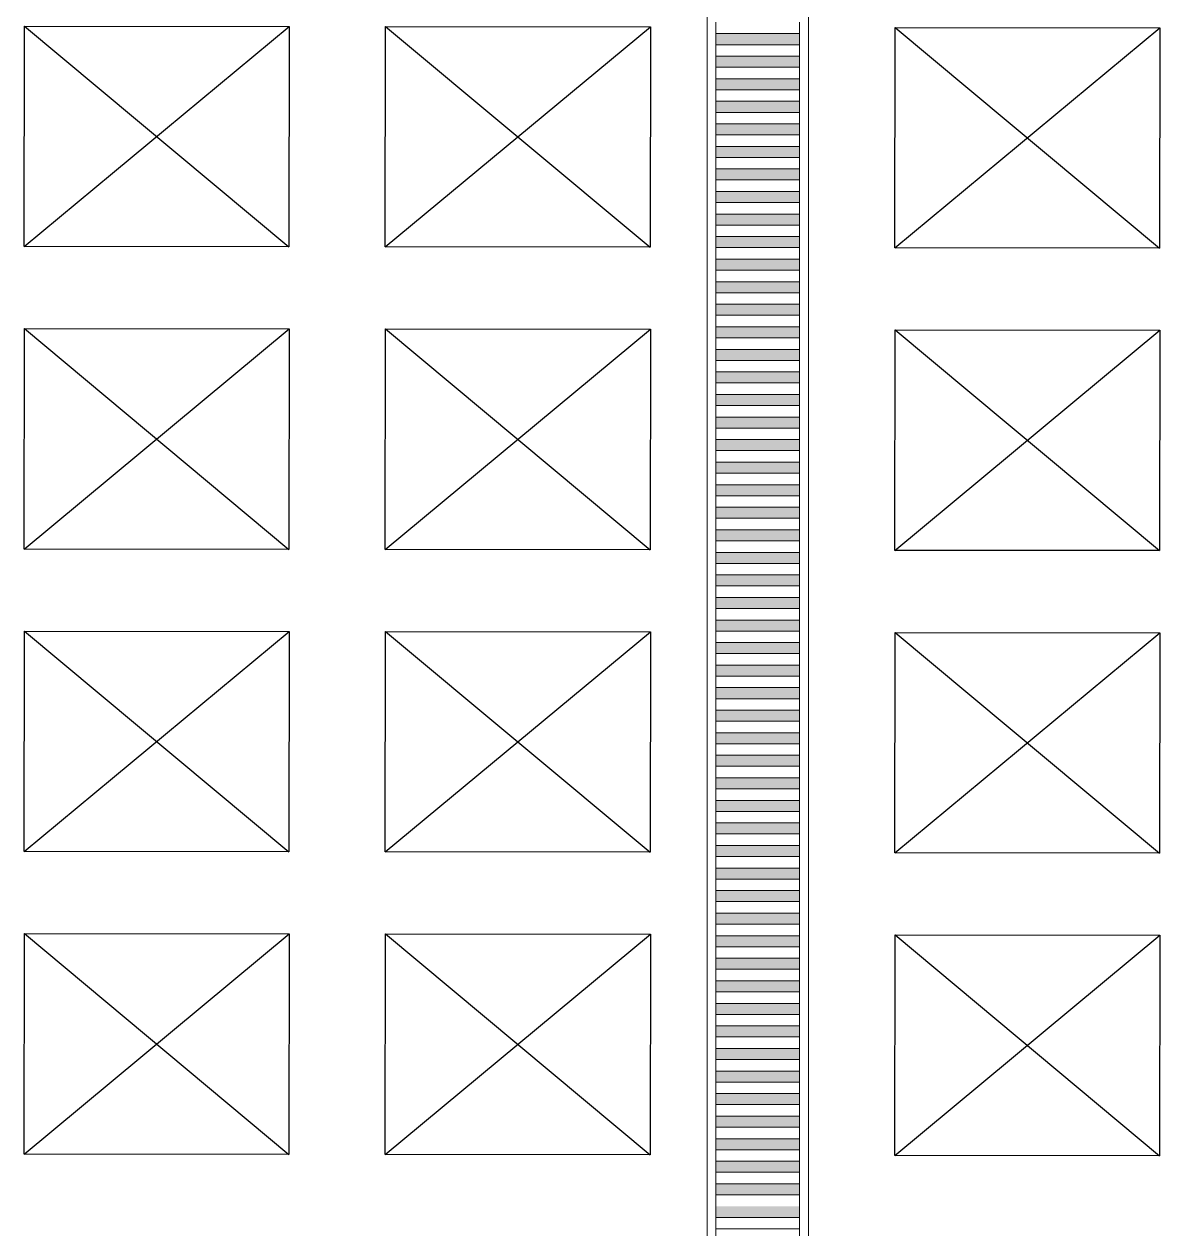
# Model space of a CAD drawing. Header units: millimetres. Extents: x 161 to 540, y 104 to 460.
# Drawn here: x 224.47 to 229.62, y 382.96 to 388.43 of the extents above; entities that cross this region are included whole.
import ezdxf

# ---------------------------------------------------------------- set-up
doc = ezdxf.new("R2010")
doc.units = ezdxf.units.MM
doc.layers.add('Armado HU', color=7, linetype='Continuous', lineweight=0)

msp = doc.modelspace()

# ---------------------------------------------------------------- hatches: boundary and pattern name
at = {"layer": 'Armado HU'}
for points in [[(227.6078, 388.3901), (227.9878, 388.3901), (227.9878, 388.3401), (227.6078, 388.3401)], [(227.9878, 388.2377), (227.6078, 388.2377), (227.6078, 388.2877), (227.9878, 388.2877)], [(227.6078, 388.1853), (227.9878, 388.1853), (227.9878, 388.1353), (227.6078, 388.1353)], [(227.9878, 388.033), (227.6078, 388.033), (227.6078, 388.083), (227.9878, 388.083)], [(227.6078, 387.9806), (227.9878, 387.9806), (227.9878, 387.9306), (227.6078, 387.9306)], [(227.9878, 387.8282), (227.6078, 387.8282), (227.6078, 387.8782), (227.9878, 387.8782)], [(227.6078, 387.7759), (227.9878, 387.7759), (227.9878, 387.7259), (227.6078, 387.7259)], [(227.9878, 387.6235), (227.6078, 387.6235), (227.6078, 387.6735), (227.9878, 387.6735)], [(227.6078, 387.5712), (227.9878, 387.5712), (227.9878, 387.5212), (227.6078, 387.5212)], [(227.9878, 387.4188), (227.6078, 387.4188), (227.6078, 387.4688), (227.9878, 387.4688)], [(227.6078, 387.3664), (227.9878, 387.3664), (227.9878, 387.3164), (227.6078, 387.3164)], [(227.9878, 387.2141), (227.6078, 387.2141), (227.6078, 387.2641), (227.9878, 387.2641)], [(227.6078, 387.1617), (227.9878, 387.1617), (227.9878, 387.1117), (227.6078, 387.1117)], [(227.9878, 387.0093), (227.6078, 387.0093), (227.6078, 387.0593), (227.9878, 387.0593)], [(227.6078, 386.957), (227.9878, 386.957), (227.9878, 386.907), (227.6078, 386.907)], [(227.9878, 386.8046), (227.6078, 386.8046), (227.6078, 386.8546), (227.9878, 386.8546)], [(227.6078, 386.7523), (227.9878, 386.7523), (227.9878, 386.7023), (227.6078, 386.7023)], [(227.9878, 386.5999), (227.6078, 386.5999), (227.6078, 386.6499), (227.9878, 386.6499)], [(227.6078, 386.5475), (227.9878, 386.5475), (227.9878, 386.4975), (227.6078, 386.4975)], [(227.9878, 386.3952), (227.6078, 386.3952), (227.6078, 386.4452), (227.9878, 386.4452)], [(227.6078, 386.3428), (227.9878, 386.3428), (227.9878, 386.2928), (227.6078, 386.2928)], [(227.9878, 386.1905), (227.6078, 386.1905), (227.6078, 386.2405), (227.9878, 386.2405)], [(227.6078, 386.1381), (227.9878, 386.1381), (227.9878, 386.0881), (227.6078, 386.0881)], [(227.9878, 385.9857), (227.6078, 385.9857), (227.6078, 386.0357), (227.9878, 386.0357)], [(227.6078, 385.9334), (227.9878, 385.9334), (227.9878, 385.8834), (227.6078, 385.8834)], [(227.9878, 385.781), (227.6078, 385.781), (227.6078, 385.831), (227.9878, 385.831)], [(227.6078, 385.7286), (227.9878, 385.7286), (227.9878, 385.6786), (227.6078, 385.6786)], [(227.9878, 385.5763), (227.6078, 385.5763), (227.6078, 385.6263), (227.9878, 385.6263)], [(227.6078, 385.5239), (227.9878, 385.5239), (227.9878, 385.4739), (227.6078, 385.4739)], [(227.9878, 385.3716), (227.6078, 385.3716), (227.6078, 385.4216), (227.9878, 385.4216)], [(227.6078, 385.3192), (227.9878, 385.3192), (227.9878, 385.2692), (227.6078, 385.2692)], [(227.9878, 385.1668), (227.6078, 385.1668), (227.6078, 385.2168), (227.9878, 385.2168)], [(227.6078, 385.1145), (227.9878, 385.1145), (227.9878, 385.0645), (227.6078, 385.0645)], [(227.9878, 384.9621), (227.6078, 384.9621), (227.6078, 385.0121), (227.9878, 385.0121)], [(227.6078, 384.9097), (227.9878, 384.9097), (227.9878, 384.8597), (227.6078, 384.8597)], [(227.9878, 384.7574), (227.6078, 384.7574), (227.6078, 384.8074), (227.9878, 384.8074)], [(227.6078, 384.705), (227.9878, 384.705), (227.9878, 384.655), (227.6078, 384.655)], [(227.9878, 384.5527), (227.6078, 384.5527), (227.6078, 384.6027), (227.9878, 384.6027)], [(227.6078, 384.5003), (227.9878, 384.5003), (227.9878, 384.4503), (227.6078, 384.4503)], [(227.9878, 384.3479), (227.6078, 384.3479), (227.6078, 384.3979), (227.9878, 384.3979)], [(227.6078, 384.2956), (227.9878, 384.2956), (227.9878, 384.2456), (227.6078, 384.2456)], [(227.9878, 384.1432), (227.6078, 384.1432), (227.6078, 384.1932), (227.9878, 384.1932)], [(227.6078, 384.0908), (227.9878, 384.0908), (227.9878, 384.0408), (227.6078, 384.0408)], [(227.9878, 383.9385), (227.6078, 383.9385), (227.6078, 383.9885), (227.9878, 383.9885)], [(227.6078, 383.8861), (227.9878, 383.8861), (227.9878, 383.8361), (227.6078, 383.8361)], [(227.9878, 383.7338), (227.6078, 383.7338), (227.6078, 383.7838), (227.9878, 383.7838)], [(227.6078, 383.6814), (227.9878, 383.6814), (227.9878, 383.6314), (227.6078, 383.6314)], [(227.9878, 383.529), (227.6078, 383.529), (227.6078, 383.579), (227.9878, 383.579)], [(227.6078, 383.4767), (227.9878, 383.4767), (227.9878, 383.4267), (227.6078, 383.4267)], [(227.9878, 383.3243), (227.6078, 383.3243), (227.6078, 383.3743), (227.9878, 383.3743)], [(227.6078, 383.2719), (227.9878, 383.2719), (227.9878, 383.2219), (227.6078, 383.2219)], [(227.9878, 383.1196), (227.6078, 383.1196), (227.6078, 383.1696), (227.9878, 383.1696)], [(227.9878, 383.0672), (227.9878, 383.0172), (227.6078, 383.0172), (227.6078, 383.0672)]]:
    msp.add_hatch(color=0, dxfattribs=at).paths.add_polyline_path(points)

# ---------------------------------------------------------------- linework, layer by layer
at = {"layer": 'Armado HU', "color": 0}
for p, q in [((227.5678, 388.3901, -718141.0784), (227.5678, 388.4924, -718141.0784)), ((227.6078, 388.3901, -718141.0784), (227.6078, 388.4424, -718141.0784)), ((227.9878, 388.3901, -718141.0784), (227.9878, 388.4424, -718141.0784)), ((228.0278, 388.3901, -718141.0784), (228.0278, 388.4924, -718141.0784)), ((227.5678, 388.2877, -734099.769), (227.5678, 388.3901, -734099.769)), ((227.6078, 388.3401, -734099.769), (227.6078, 388.3901, -734099.769)), ((227.9878, 388.3901, -750058.4596), (227.6078, 388.3901, -750058.4596)), ((227.9878, 388.3401, -734099.769), (227.9878, 388.3901, -734099.769)), ((228.0278, 388.2877, -734099.769), (228.0278, 388.3901, -734099.769)), ((227.6078, 388.2877, -734099.769), (227.6078, 388.3401, -734099.769)), ((227.9878, 388.3401, -734099.769), (227.6078, 388.3401, -734099.769)), ((227.9878, 388.2877, -734099.769), (227.9878, 388.3401, -734099.769)), ((227.5678, 388.1853, -750058.4596), (227.5678, 388.2877, -750058.4596)), ((227.6078, 388.2377, -750058.4596), (227.6078, 388.2877, -750058.4596)), ((227.9878, 388.2877, -766017.1503), (227.6078, 388.2877, -766017.1503)), ((227.9878, 388.2377, -750058.4596), (227.9878, 388.2877, -750058.4596)), ((228.0278, 388.1853, -750058.4596), (228.0278, 388.2877, -750058.4596)), ((227.6078, 388.1853, -750058.4596), (227.6078, 388.2377, -750058.4596)), ((227.9878, 388.2377, -750058.4596), (227.6078, 388.2377, -750058.4596)), ((227.9878, 388.1853, -750058.4596), (227.9878, 388.2377, -750058.4596)), ((227.5678, 388.083, -766017.1503), (227.5678, 388.1853, -766017.1503)), ((227.6078, 388.1353, -766017.1503), (227.6078, 388.1853, -766017.1503)), ((227.9878, 388.1853, -781975.8409), (227.6078, 388.1853, -781975.8409)), ((227.9878, 388.1353, -766017.1503), (227.9878, 388.1853, -766017.1503)), ((228.0278, 388.083, -766017.1503), (228.0278, 388.1853, -766017.1503)), ((227.6078, 388.083, -766017.1503), (227.6078, 388.1353, -766017.1503)), ((227.9878, 388.1353, -766017.1503), (227.6078, 388.1353, -766017.1503)), ((227.9878, 388.083, -766017.1503), (227.9878, 388.1353, -766017.1503)), ((227.5678, 387.9806, -781975.8409), (227.5678, 388.083, -781975.8409)), ((227.6078, 388.033, -781975.8409), (227.6078, 388.083, -781975.8409)), ((227.9878, 388.083, -797934.5315), (227.6078, 388.083, -797934.5315)), ((227.9878, 388.033, -781975.8409), (227.9878, 388.083, -781975.8409)), ((228.0278, 387.9806, -781975.8409), (228.0278, 388.083, -781975.8409)), ((227.6078, 387.9806, -781975.8409), (227.6078, 388.033, -781975.8409)), ((227.9878, 388.033, -781975.8409), (227.6078, 388.033, -781975.8409)), ((227.9878, 387.9806, -781975.8409), (227.9878, 388.033, -781975.8409)), ((227.5678, 387.8782, -797934.5315), (227.5678, 387.9806, -797934.5315)), ((227.6078, 387.9306, -797934.5315), (227.6078, 387.9806, -797934.5315)), ((227.9878, 387.9806, -813893.2221), (227.6078, 387.9806, -813893.2221)), ((227.9878, 387.9306, -797934.5315), (227.9878, 387.9806, -797934.5315)), ((228.0278, 387.8782, -797934.5315), (228.0278, 387.9806, -797934.5315)), ((227.6078, 387.8782, -797934.5315), (227.6078, 387.9306, -797934.5315)), ((227.9878, 387.9306, -797934.5315), (227.6078, 387.9306, -797934.5315)), ((227.9878, 387.8782, -797934.5315), (227.9878, 387.9306, -797934.5315)), ((227.5678, 387.7759, -813893.2221), (227.5678, 387.8782, -813893.2221)), ((227.6078, 387.8282, -813893.2221), (227.6078, 387.8782, -813893.2221)), ((227.9878, 387.8782, -829851.9128), (227.6078, 387.8782, -829851.9128)), ((227.9878, 387.8282, -813893.2221), (227.9878, 387.8782, -813893.2221)), ((228.0278, 387.7759, -813893.2221), (228.0278, 387.8782, -813893.2221)), ((227.6078, 387.7759, -813893.2221), (227.6078, 387.8282, -813893.2221)), ((227.9878, 387.8282, -813893.2221), (227.6078, 387.8282, -813893.2221)), ((227.9878, 387.7759, -813893.2221), (227.9878, 387.8282, -813893.2221)), ((227.5678, 387.6735, -829851.9128), (227.5678, 387.7759, -829851.9128)), ((227.6078, 387.7259, -829851.9128), (227.6078, 387.7759, -829851.9128)), ((227.9878, 387.7759, -845810.6034), (227.6078, 387.7759, -845810.6034)), ((227.9878, 387.7259, -829851.9128), (227.9878, 387.7759, -829851.9128)), ((228.0278, 387.6735, -829851.9128), (228.0278, 387.7759, -829851.9128)), ((227.5678, 387.5712, -845810.6034), (227.5678, 387.6735, -845810.6034)), ((227.6078, 387.6735, -829851.9128), (227.6078, 387.7259, -829851.9128)), ((227.9878, 387.7259, -829851.9128), (227.6078, 387.7259, -829851.9128)), ((227.6078, 387.6235, -845810.6034), (227.6078, 387.6735, -845810.6034)), ((227.9878, 387.6735, -861769.294), (227.6078, 387.6735, -861769.294)), ((227.9878, 387.6735, -829851.9128), (227.9878, 387.7259, -829851.9128)), ((227.9878, 387.6235, -845810.6034), (227.9878, 387.6735, -845810.6034)), ((228.0278, 387.5712, -845810.6034), (228.0278, 387.6735, -845810.6034)), ((227.6078, 387.5712, -845810.6034), (227.6078, 387.6235, -845810.6034)), ((227.9878, 387.6235, -845810.6034), (227.6078, 387.6235, -845810.6034)), ((227.9878, 387.5712, -845810.6034), (227.9878, 387.6235, -845810.6034)), ((227.5678, 387.4688, -861769.294), (227.5678, 387.5712, -861769.294)), ((227.6078, 387.5212, -861769.294), (227.6078, 387.5712, -861769.294)), ((227.9878, 387.5712, -877727.9847), (227.6078, 387.5712, -877727.9847)), ((227.9878, 387.5212, -861769.294), (227.9878, 387.5712, -861769.294)), ((228.0278, 387.4688, -861769.294), (228.0278, 387.5712, -861769.294)), ((227.6078, 387.4688, -861769.294), (227.6078, 387.5212, -861769.294)), ((227.9878, 387.5212, -861769.294), (227.6078, 387.5212, -861769.294)), ((227.9878, 387.4688, -861769.294), (227.9878, 387.5212, -861769.294)), ((227.5678, 387.3664, -877727.9847), (227.5678, 387.4688, -877727.9847)), ((227.6078, 387.4188, -877727.9847), (227.6078, 387.4688, -877727.9847)), ((227.9878, 387.4688, -893686.6753), (227.6078, 387.4688, -893686.6753)), ((227.9878, 387.4188, -877727.9847), (227.9878, 387.4688, -877727.9847)), ((228.0278, 387.3664, -877727.9847), (228.0278, 387.4688, -877727.9847)), ((227.6078, 387.3664, -877727.9847), (227.6078, 387.4188, -877727.9847)), ((227.9878, 387.4188, -877727.9847), (227.6078, 387.4188, -877727.9847)), ((227.9878, 387.3664, -877727.9847), (227.9878, 387.4188, -877727.9847)), ((227.5678, 387.2641, -893686.6753), (227.5678, 387.3664, -893686.6753)), ((227.6078, 387.3164, -893686.6753), (227.6078, 387.3664, -893686.6753)), ((227.9878, 387.3664, -909645.3659), (227.6078, 387.3664, -909645.3659)), ((227.9878, 387.3164, -893686.6753), (227.9878, 387.3664, -893686.6753)), ((228.0278, 387.2641, -893686.6753), (228.0278, 387.3664, -893686.6753)), ((227.6078, 387.2641, -893686.6753), (227.6078, 387.3164, -893686.6753)), ((227.9878, 387.3164, -893686.6753), (227.6078, 387.3164, -893686.6753)), ((227.9878, 387.2641, -893686.6753), (227.9878, 387.3164, -893686.6753)), ((227.5678, 387.1617, -909645.3659), (227.5678, 387.2641, -909645.3659)), ((227.6078, 387.2141, -909645.3659), (227.6078, 387.2641, -909645.3659)), ((227.9878, 387.2641, -925604.0566), (227.6078, 387.2641, -925604.0566)), ((227.9878, 387.2141, -909645.3659), (227.9878, 387.2641, -909645.3659)), ((228.0278, 387.1617, -909645.3659), (228.0278, 387.2641, -909645.3659)), ((227.6078, 387.1617, -909645.3659), (227.6078, 387.2141, -909645.3659)), ((227.9878, 387.2141, -909645.3659), (227.6078, 387.2141, -909645.3659)), ((227.9878, 387.1617, -909645.3659), (227.9878, 387.2141, -909645.3659)), ((227.5678, 387.0593, -925604.0566), (227.5678, 387.1617, -925604.0566)), ((227.6078, 387.1117, -925604.0566), (227.6078, 387.1617, -925604.0566)), ((227.9878, 387.1617, -941562.7472), (227.6078, 387.1617, -941562.7472)), ((227.9878, 387.1117, -925604.0566), (227.9878, 387.1617, -925604.0566)), ((228.0278, 387.0593, -925604.0566), (228.0278, 387.1617, -925604.0566)), ((227.6078, 387.0593, -925604.0566), (227.6078, 387.1117, -925604.0566)), ((227.9878, 387.1117, -925604.0566), (227.6078, 387.1117, -925604.0566)), ((227.9878, 387.0593, -925604.0566), (227.9878, 387.1117, -925604.0566)), ((227.5678, 386.957, -941562.7472), (227.5678, 387.0593, -941562.7472)), ((227.6078, 387.0093, -941562.7472), (227.6078, 387.0593, -941562.7472)), ((227.9878, 387.0593, -957521.4378), (227.6078, 387.0593, -957521.4378)), ((227.9878, 387.0093, -941562.7472), (227.9878, 387.0593, -941562.7472)), ((228.0278, 386.957, -941562.7472), (228.0278, 387.0593, -941562.7472)), ((227.6078, 386.957, -941562.7472), (227.6078, 387.0093, -941562.7472)), ((227.9878, 387.0093, -941562.7472), (227.6078, 387.0093, -941562.7472)), ((227.9878, 386.957, -941562.7472), (227.9878, 387.0093, -941562.7472)), ((227.5678, 386.8546, -957521.4378), (227.5678, 386.957, -957521.4378)), ((227.6078, 386.907, -957521.4378), (227.6078, 386.957, -957521.4378)), ((227.9878, 386.957, -973480.1284), (227.6078, 386.957, -973480.1284)), ((227.6078, 386.8546, -957521.4378), (227.6078, 386.907, -957521.4378)), ((227.9878, 386.907, -957521.4378), (227.6078, 386.907, -957521.4378)), ((227.9878, 386.907, -957521.4378), (227.9878, 386.957, -957521.4378)), ((227.9878, 386.8546, -957521.4378), (227.9878, 386.907, -957521.4378)), ((228.0278, 386.8546, -957521.4378), (228.0278, 386.957, -957521.4378)), ((227.5678, 386.7523, -973480.1284), (227.5678, 386.8546, -973480.1284)), ((227.6078, 386.8046, -973480.1284), (227.6078, 386.8546, -973480.1284)), ((227.9878, 386.8546, -989438.8191), (227.6078, 386.8546, -989438.8191)), ((227.9878, 386.8046, -973480.1284), (227.9878, 386.8546, -973480.1284)), ((228.0278, 386.7523, -973480.1284), (228.0278, 386.8546, -973480.1284)), ((227.6078, 386.7523, -973480.1284), (227.6078, 386.8046, -973480.1284)), ((227.9878, 386.8046, -973480.1284), (227.6078, 386.8046, -973480.1284)), ((227.9878, 386.7523, -973480.1284), (227.9878, 386.8046, -973480.1284)), ((227.5678, 386.6499, -989438.8191), (227.5678, 386.7523, -989438.8191)), ((227.6078, 386.7023, -989438.8191), (227.6078, 386.7523, -989438.8191)), ((227.9878, 386.7523, -1005397.5097), (227.6078, 386.7523, -1005397.5097)), ((227.9878, 386.7023, -989438.8191), (227.9878, 386.7523, -989438.8191)), ((228.0278, 386.6499, -989438.8191), (228.0278, 386.7523, -989438.8191)), ((227.6078, 386.6499, -989438.8191), (227.6078, 386.7023, -989438.8191)), ((227.9878, 386.7023, -989438.8191), (227.6078, 386.7023, -989438.8191)), ((227.9878, 386.6499, -989438.8191), (227.9878, 386.7023, -989438.8191)), ((227.5678, 386.5475, -1005397.5097), (227.5678, 386.6499, -1005397.5097)), ((227.6078, 386.5999, -1005397.5097), (227.6078, 386.6499, -1005397.5097)), ((227.9878, 386.6499, -1021356.2003), (227.6078, 386.6499, -1021356.2003)), ((227.9878, 386.5999, -1005397.5097), (227.9878, 386.6499, -1005397.5097)), ((228.0278, 386.5475, -1005397.5097), (228.0278, 386.6499, -1005397.5097)), ((227.6078, 386.5475, -1005397.5097), (227.6078, 386.5999, -1005397.5097)), ((227.9878, 386.5999, -1005397.5097), (227.6078, 386.5999, -1005397.5097)), ((227.9878, 386.5475, -1005397.5097), (227.9878, 386.5999, -1005397.5097)), ((227.5678, 386.4452, -1021356.2003), (227.5678, 386.5475, -1021356.2003)), ((227.6078, 386.4975, -1021356.2003), (227.6078, 386.5475, -1021356.2003)), ((227.9878, 386.5475, -1037314.891), (227.6078, 386.5475, -1037314.891)), ((227.9878, 386.4975, -1021356.2003), (227.9878, 386.5475, -1021356.2003)), ((228.0278, 386.4452, -1021356.2003), (228.0278, 386.5475, -1021356.2003)), ((227.6078, 386.4452, -1021356.2003), (227.6078, 386.4975, -1021356.2003)), ((227.9878, 386.4975, -1021356.2003), (227.6078, 386.4975, -1021356.2003)), ((227.9878, 386.4452, -1021356.2003), (227.9878, 386.4975, -1021356.2003)), ((227.5678, 386.3428, -1037314.891), (227.5678, 386.4452, -1037314.891)), ((227.6078, 386.3952, -1037314.891), (227.6078, 386.4452, -1037314.891)), ((227.9878, 386.4452, -1053273.5816), (227.6078, 386.4452, -1053273.5816)), ((227.9878, 386.3952, -1037314.891), (227.9878, 386.4452, -1037314.891)), ((228.0278, 386.3428, -1037314.891), (228.0278, 386.4452, -1037314.891)), ((227.6078, 386.3428, -1037314.891), (227.6078, 386.3952, -1037314.891)), ((227.9878, 386.3952, -1037314.891), (227.6078, 386.3952, -1037314.891)), ((227.9878, 386.3428, -1037314.891), (227.9878, 386.3952, -1037314.891)), ((227.5678, 386.2405, -1053273.5816), (227.5678, 386.3428, -1053273.5816)), ((227.6078, 386.2928, -1053273.5816), (227.6078, 386.3428, -1053273.5816)), ((227.9878, 386.3428, -1069232.2722), (227.6078, 386.3428, -1069232.2722)), ((227.9878, 386.2928, -1053273.5816), (227.9878, 386.3428, -1053273.5816)), ((228.0278, 386.2405, -1053273.5816), (228.0278, 386.3428, -1053273.5816)), ((227.6078, 386.2405, -1053273.5816), (227.6078, 386.2928, -1053273.5816)), ((227.9878, 386.2928, -1053273.5816), (227.6078, 386.2928, -1053273.5816)), ((227.9878, 386.2405, -1053273.5816), (227.9878, 386.2928, -1053273.5816)), ((227.5678, 386.1381, -1069232.2722), (227.5678, 386.2405, -1069232.2722)), ((227.6078, 386.1905, -1069232.2722), (227.6078, 386.2405, -1069232.2722)), ((227.9878, 386.2405, -1085190.9629), (227.6078, 386.2405, -1085190.9629)), ((227.9878, 386.1905, -1069232.2722), (227.9878, 386.2405, -1069232.2722)), ((228.0278, 386.1381, -1069232.2722), (228.0278, 386.2405, -1069232.2722)), ((227.6078, 386.1381, -1069232.2722), (227.6078, 386.1905, -1069232.2722)), ((227.9878, 386.1905, -1069232.2722), (227.6078, 386.1905, -1069232.2722)), ((227.9878, 386.1381, -1069232.2722), (227.9878, 386.1905, -1069232.2722)), ((227.5678, 386.0357, -1085190.9629), (227.5678, 386.1381, -1085190.9629)), ((227.6078, 386.0881, -1085190.9629), (227.6078, 386.1381, -1085190.9629)), ((227.9878, 386.1381, -1101149.6535), (227.6078, 386.1381, -1101149.6535)), ((227.6078, 386.0357, -1085190.9629), (227.6078, 386.0881, -1085190.9629)), ((227.9878, 386.0881, -1085190.9629), (227.6078, 386.0881, -1085190.9629)), ((227.9878, 386.0881, -1085190.9629), (227.9878, 386.1381, -1085190.9629)), ((227.9878, 386.0357, -1085190.9629), (227.9878, 386.0881, -1085190.9629)), ((228.0278, 386.0357, -1085190.9629), (228.0278, 386.1381, -1085190.9629)), ((227.5678, 385.9334, -1101149.6535), (227.5678, 386.0357, -1101149.6535)), ((227.6078, 385.9857, -1101149.6535), (227.6078, 386.0357, -1101149.6535)), ((227.9878, 386.0357, -1117108.3441), (227.6078, 386.0357, -1117108.3441)), ((227.9878, 385.9857, -1101149.6535), (227.9878, 386.0357, -1101149.6535)), ((228.0278, 385.9334, -1101149.6535), (228.0278, 386.0357, -1101149.6535)), ((227.6078, 385.9334, -1101149.6535), (227.6078, 385.9857, -1101149.6535)), ((227.9878, 385.9857, -1101149.6535), (227.6078, 385.9857, -1101149.6535)), ((227.9878, 385.9334, -1101149.6535), (227.9878, 385.9857, -1101149.6535)), ((227.5678, 385.831, -1117108.3441), (227.5678, 385.9334, -1117108.3441)), ((227.6078, 385.8834, -1117108.3441), (227.6078, 385.9334, -1117108.3441)), ((227.9878, 385.9334, -1133067.0347), (227.6078, 385.9334, -1133067.0347)), ((227.9878, 385.8834, -1117108.3441), (227.9878, 385.9334, -1117108.3441)), ((228.0278, 385.831, -1117108.3441), (228.0278, 385.9334, -1117108.3441)), ((227.6078, 385.831, -1117108.3441), (227.6078, 385.8834, -1117108.3441)), ((227.9878, 385.8834, -1117108.3441), (227.6078, 385.8834, -1117108.3441)), ((227.9878, 385.831, -1117108.3441), (227.9878, 385.8834, -1117108.3441)), ((227.5678, 385.7286, -1133067.0347), (227.5678, 385.831, -1133067.0347)), ((227.6078, 385.781, -1133067.0347), (227.6078, 385.831, -1133067.0347)), ((227.9878, 385.831, -1149025.7254), (227.6078, 385.831, -1149025.7254)), ((227.9878, 385.781, -1133067.0347), (227.9878, 385.831, -1133067.0347)), ((228.0278, 385.7286, -1133067.0347), (228.0278, 385.831, -1133067.0347)), ((227.6078, 385.7286, -1133067.0347), (227.6078, 385.781, -1133067.0347)), ((227.9878, 385.781, -1133067.0347), (227.6078, 385.781, -1133067.0347)), ((227.9878, 385.7286, -1133067.0347), (227.9878, 385.781, -1133067.0347)), ((227.5678, 385.6263, -1133067.0347), (227.5678, 385.7286, -1133067.0347)), ((227.6078, 385.6786, -1133067.0347), (227.6078, 385.7286, -1133067.0347)), ((227.9878, 385.7286, -1149025.7254), (227.6078, 385.7286, -1149025.7254)), ((227.9878, 385.6786, -1133067.0347), (227.9878, 385.7286, -1133067.0347)), ((228.0278, 385.6263, -1133067.0347), (228.0278, 385.7286, -1133067.0347)), ((227.6078, 385.6263, -1133067.0347), (227.6078, 385.6786, -1133067.0347)), ((227.9878, 385.6786, -1133067.0347), (227.6078, 385.6786, -1133067.0347)), ((227.9878, 385.6263, -1133067.0347), (227.9878, 385.6786, -1133067.0347)), ((227.5678, 385.5239, -1149025.7254), (227.5678, 385.6263, -1149025.7254)), ((227.6078, 385.5763, -1149025.7254), (227.6078, 385.6263, -1149025.7254)), ((227.9878, 385.6263, -1164984.416), (227.6078, 385.6263, -1164984.416)), ((227.9878, 385.5763, -1149025.7254), (227.9878, 385.6263, -1149025.7254)), ((228.0278, 385.5239, -1149025.7254), (228.0278, 385.6263, -1149025.7254)), ((227.6078, 385.5239, -1149025.7254), (227.6078, 385.5763, -1149025.7254)), ((227.9878, 385.5763, -1149025.7254), (227.6078, 385.5763, -1149025.7254)), ((227.9878, 385.5239, -1149025.7254), (227.9878, 385.5763, -1149025.7254)), ((227.5678, 385.4216, -1164984.416), (227.5678, 385.5239, -1164984.416)), ((227.6078, 385.4739, -1164984.416), (227.6078, 385.5239, -1164984.416)), ((227.9878, 385.5239, -1180943.1066), (227.6078, 385.5239, -1180943.1066)), ((227.9878, 385.4739, -1164984.416), (227.9878, 385.5239, -1164984.416)), ((228.0278, 385.4216, -1164984.416), (228.0278, 385.5239, -1164984.416)), ((227.6078, 385.4216, -1164984.416), (227.6078, 385.4739, -1164984.416)), ((227.9878, 385.4739, -1164984.416), (227.6078, 385.4739, -1164984.416)), ((227.9878, 385.4216, -1164984.416), (227.9878, 385.4739, -1164984.416)), ((227.5678, 385.3192, -1180943.1066), (227.5678, 385.4216, -1180943.1066)), ((227.6078, 385.3716, -1180943.1066), (227.6078, 385.4216, -1180943.1066)), ((227.9878, 385.4216, -1196901.7973), (227.6078, 385.4216, -1196901.7973)), ((227.9878, 385.3716, -1180943.1066), (227.9878, 385.4216, -1180943.1066)), ((228.0278, 385.3192, -1180943.1066), (228.0278, 385.4216, -1180943.1066)), ((227.6078, 385.3192, -1180943.1066), (227.6078, 385.3716, -1180943.1066)), ((227.9878, 385.3716, -1180943.1066), (227.6078, 385.3716, -1180943.1066)), ((227.9878, 385.3192, -1180943.1066), (227.9878, 385.3716, -1180943.1066)), ((227.5678, 385.2168, -1196901.7973), (227.5678, 385.3192, -1196901.7973)), ((227.6078, 385.2692, -1196901.7973), (227.6078, 385.3192, -1196901.7973)), ((227.9878, 385.3192, -1212860.4879), (227.6078, 385.3192, -1212860.4879)), ((227.6078, 385.2168, -1196901.7973), (227.6078, 385.2692, -1196901.7973)), ((227.9878, 385.2692, -1196901.7973), (227.6078, 385.2692, -1196901.7973)), ((227.9878, 385.2692, -1196901.7973), (227.9878, 385.3192, -1196901.7973)), ((227.9878, 385.2168, -1196901.7973), (227.9878, 385.2692, -1196901.7973)), ((228.0278, 385.2168, -1196901.7973), (228.0278, 385.3192, -1196901.7973)), ((227.5678, 385.1145, -1212860.4879), (227.5678, 385.2168, -1212860.4879)), ((227.6078, 385.1668, -1212860.4879), (227.6078, 385.2168, -1212860.4879)), ((227.9878, 385.2168, -1228819.1785), (227.6078, 385.2168, -1228819.1785)), ((227.9878, 385.1668, -1212860.4879), (227.9878, 385.2168, -1212860.4879)), ((228.0278, 385.1145, -1212860.4879), (228.0278, 385.2168, -1212860.4879)), ((227.6078, 385.1145, -1212860.4879), (227.6078, 385.1668, -1212860.4879)), ((227.9878, 385.1668, -1212860.4879), (227.6078, 385.1668, -1212860.4879)), ((227.9878, 385.1145, -1212860.4879), (227.9878, 385.1668, -1212860.4879)), ((227.5678, 385.0121, -1228819.1785), (227.5678, 385.1145, -1228819.1785)), ((227.6078, 385.0645, -1228819.1785), (227.6078, 385.1145, -1228819.1785)), ((227.9878, 385.1145, -1244777.8692), (227.6078, 385.1145, -1244777.8692)), ((227.9878, 385.0645, -1228819.1785), (227.9878, 385.1145, -1228819.1785)), ((228.0278, 385.0121, -1228819.1785), (228.0278, 385.1145, -1228819.1785)), ((227.6078, 385.0121, -1228819.1785), (227.6078, 385.0645, -1228819.1785)), ((227.9878, 385.0645, -1228819.1785), (227.6078, 385.0645, -1228819.1785)), ((227.9878, 385.0121, -1228819.1785), (227.9878, 385.0645, -1228819.1785)), ((227.5678, 384.9097, -1244777.8692), (227.5678, 385.0121, -1244777.8692)), ((227.6078, 384.9621, -1244777.8692), (227.6078, 385.0121, -1244777.8692)), ((227.9878, 385.0121, -1260736.5598), (227.6078, 385.0121, -1260736.5598)), ((227.9878, 384.9621, -1244777.8692), (227.9878, 385.0121, -1244777.8692)), ((228.0278, 384.9097, -1244777.8692), (228.0278, 385.0121, -1244777.8692)), ((227.6078, 384.9097, -1244777.8692), (227.6078, 384.9621, -1244777.8692)), ((227.9878, 384.9621, -1244777.8692), (227.6078, 384.9621, -1244777.8692)), ((227.9878, 384.9097, -1244777.8692), (227.9878, 384.9621, -1244777.8692)), ((227.5678, 384.8074, -1260736.5598), (227.5678, 384.9097, -1260736.5598)), ((227.6078, 384.8597, -1260736.5598), (227.6078, 384.9097, -1260736.5598)), ((227.9878, 384.9097, -1276695.2504), (227.6078, 384.9097, -1276695.2504)), ((227.9878, 384.8597, -1260736.5598), (227.9878, 384.9097, -1260736.5598)), ((228.0278, 384.8074, -1260736.5598), (228.0278, 384.9097, -1260736.5598)), ((227.6078, 384.8074, -1260736.5598), (227.6078, 384.8597, -1260736.5598)), ((227.9878, 384.8597, -1260736.5598), (227.6078, 384.8597, -1260736.5598)), ((227.9878, 384.8074, -1260736.5598), (227.9878, 384.8597, -1260736.5598)), ((227.5678, 384.705, -1276695.2504), (227.5678, 384.8074, -1276695.2504)), ((227.6078, 384.7574, -1276695.2504), (227.6078, 384.8074, -1276695.2504)), ((227.9878, 384.8074, -1292653.941), (227.6078, 384.8074, -1292653.941)), ((227.9878, 384.7574, -1276695.2504), (227.9878, 384.8074, -1276695.2504)), ((228.0278, 384.705, -1276695.2504), (228.0278, 384.8074, -1276695.2504)), ((227.6078, 384.705, -1276695.2504), (227.6078, 384.7574, -1276695.2504)), ((227.9878, 384.7574, -1276695.2504), (227.6078, 384.7574, -1276695.2504)), ((227.9878, 384.705, -1276695.2504), (227.9878, 384.7574, -1276695.2504)), ((227.5678, 384.6027, -1292653.941), (227.5678, 384.705, -1292653.941)), ((227.6078, 384.655, -1292653.941), (227.6078, 384.705, -1292653.941)), ((227.9878, 384.705, -1308612.6317), (227.6078, 384.705, -1308612.6317)), ((227.9878, 384.655, -1292653.941), (227.9878, 384.705, -1292653.941)), ((228.0278, 384.6027, -1292653.941), (228.0278, 384.705, -1292653.941)), ((227.6078, 384.6027, -1292653.941), (227.6078, 384.655, -1292653.941)), ((227.9878, 384.655, -1292653.941), (227.6078, 384.655, -1292653.941)), ((227.9878, 384.6027, -1292653.941), (227.9878, 384.655, -1292653.941)), ((227.5678, 384.5003, -1308612.6317), (227.5678, 384.6027, -1308612.6317)), ((227.6078, 384.5527, -1308612.6317), (227.6078, 384.6027, -1308612.6317)), ((227.9878, 384.6027, -1324571.3223), (227.6078, 384.6027, -1324571.3223)), ((227.9878, 384.5527, -1308612.6317), (227.9878, 384.6027, -1308612.6317)), ((228.0278, 384.5003, -1308612.6317), (228.0278, 384.6027, -1308612.6317)), ((227.6078, 384.5003, -1308612.6317), (227.6078, 384.5527, -1308612.6317)), ((227.9878, 384.5527, -1308612.6317), (227.6078, 384.5527, -1308612.6317)), ((227.9878, 384.5003, -1308612.6317), (227.9878, 384.5527, -1308612.6317)), ((227.5678, 384.3979, -1324571.3223), (227.5678, 384.5003, -1324571.3223)), ((227.6078, 384.4503, -1324571.3223), (227.6078, 384.5003, -1324571.3223)), ((227.9878, 384.5003, -1340530.0129), (227.6078, 384.5003, -1340530.0129)), ((227.6078, 384.3979, -1324571.3223), (227.6078, 384.4503, -1324571.3223)), ((227.9878, 384.4503, -1324571.3223), (227.6078, 384.4503, -1324571.3223)), ((227.9878, 384.4503, -1324571.3223), (227.9878, 384.5003, -1324571.3223)), ((227.9878, 384.3979, -1324571.3223), (227.9878, 384.4503, -1324571.3223)), ((228.0278, 384.3979, -1324571.3223), (228.0278, 384.5003, -1324571.3223)), ((227.5678, 384.2956, -1340530.0129), (227.5678, 384.3979, -1340530.0129)), ((227.6078, 384.3479, -1340530.0129), (227.6078, 384.3979, -1340530.0129)), ((227.9878, 384.3979, -1356488.7036), (227.6078, 384.3979, -1356488.7036)), ((227.9878, 384.3479, -1340530.0129), (227.9878, 384.3979, -1340530.0129)), ((228.0278, 384.2956, -1340530.0129), (228.0278, 384.3979, -1340530.0129)), ((227.6078, 384.2956, -1340530.0129), (227.6078, 384.3479, -1340530.0129)), ((227.9878, 384.3479, -1340530.0129), (227.6078, 384.3479, -1340530.0129)), ((227.9878, 384.2956, -1340530.0129), (227.9878, 384.3479, -1340530.0129)), ((227.5678, 384.1932, -1356488.7036), (227.5678, 384.2956, -1356488.7036)), ((227.6078, 384.2456, -1356488.7036), (227.6078, 384.2956, -1356488.7036)), ((227.9878, 384.2956, -1372447.3942), (227.6078, 384.2956, -1372447.3942)), ((227.9878, 384.2456, -1356488.7036), (227.9878, 384.2956, -1356488.7036)), ((228.0278, 384.1932, -1356488.7036), (228.0278, 384.2956, -1356488.7036)), ((227.6078, 384.1932, -1356488.7036), (227.6078, 384.2456, -1356488.7036)), ((227.9878, 384.2456, -1356488.7036), (227.6078, 384.2456, -1356488.7036)), ((227.9878, 384.1932, -1356488.7036), (227.9878, 384.2456, -1356488.7036)), ((227.5678, 384.0908, -1372447.3942), (227.5678, 384.1932, -1372447.3942)), ((227.6078, 384.1432, -1372447.3942), (227.6078, 384.1932, -1372447.3942)), ((227.9878, 384.1932, -1388406.0848), (227.6078, 384.1932, -1388406.0848)), ((227.9878, 384.1432, -1372447.3942), (227.9878, 384.1932, -1372447.3942)), ((228.0278, 384.0908, -1372447.3942), (228.0278, 384.1932, -1372447.3942)), ((227.6078, 384.0908, -1372447.3942), (227.6078, 384.1432, -1372447.3942)), ((227.9878, 384.1432, -1372447.3942), (227.6078, 384.1432, -1372447.3942)), ((227.9878, 384.0908, -1372447.3942), (227.9878, 384.1432, -1372447.3942)), ((227.5678, 383.9885, -1388406.0848), (227.5678, 384.0908, -1388406.0848)), ((227.6078, 384.0408, -1388406.0848), (227.6078, 384.0908, -1388406.0848)), ((227.9878, 384.0908, -1404364.7755), (227.6078, 384.0908, -1404364.7755)), ((227.9878, 384.0408, -1388406.0848), (227.9878, 384.0908, -1388406.0848)), ((228.0278, 383.9885, -1388406.0848), (228.0278, 384.0908, -1388406.0848)), ((227.6078, 383.9885, -1388406.0848), (227.6078, 384.0408, -1388406.0848)), ((227.9878, 384.0408, -1388406.0848), (227.6078, 384.0408, -1388406.0848)), ((227.9878, 383.9885, -1388406.0848), (227.9878, 384.0408, -1388406.0848)), ((227.5678, 383.8861, -1404364.7755), (227.5678, 383.9885, -1404364.7755)), ((227.6078, 383.9385, -1404364.7755), (227.6078, 383.9885, -1404364.7755)), ((227.9878, 383.9885, -1420323.4661), (227.6078, 383.9885, -1420323.4661)), ((227.9878, 383.9385, -1404364.7755), (227.9878, 383.9885, -1404364.7755)), ((228.0278, 383.8861, -1404364.7755), (228.0278, 383.9885, -1404364.7755)), ((227.6078, 383.8861, -1404364.7755), (227.6078, 383.9385, -1404364.7755)), ((227.9878, 383.9385, -1404364.7755), (227.6078, 383.9385, -1404364.7755)), ((227.9878, 383.8861, -1404364.7755), (227.9878, 383.9385, -1404364.7755)), ((227.5678, 383.7838, -4340763.8514), (227.5678, 383.8861, -4340763.8514)), ((227.6078, 383.8361, -4340763.8514), (227.6078, 383.8861, -4340763.8514)), ((227.9878, 383.8861, -4356722.5421), (227.6078, 383.8861, -4356722.5421)), ((227.9878, 383.8361, -4340763.8514), (227.9878, 383.8861, -4340763.8514)), ((228.0278, 383.7838, -4340763.8514), (228.0278, 383.8861, -4340763.8514)), ((227.6078, 383.7838, -4340763.8514), (227.6078, 383.8361, -4340763.8514)), ((227.9878, 383.8361, -4340763.8514), (227.6078, 383.8361, -4340763.8514)), ((227.9878, 383.7838, -4340763.8514), (227.9878, 383.8361, -4340763.8514)), ((227.5678, 383.6814, -4356722.5421), (227.5678, 383.7838, -4356722.5421)), ((227.6078, 383.7338, -4356722.5421), (227.6078, 383.7838, -4356722.5421)), ((227.9878, 383.7838, -4372681.2327), (227.6078, 383.7838, -4372681.2327)), ((227.9878, 383.7338, -4356722.5421), (227.9878, 383.7838, -4356722.5421)), ((228.0278, 383.6814, -4356722.5421), (228.0278, 383.7838, -4356722.5421)), ((227.5678, 383.579, -4372681.2327), (227.5678, 383.6814, -4372681.2327)), ((227.6078, 383.6814, -4356722.5421), (227.6078, 383.7338, -4356722.5421)), ((227.9878, 383.7338, -4356722.5421), (227.6078, 383.7338, -4356722.5421)), ((227.6078, 383.6314, -4372681.2327), (227.6078, 383.6814, -4372681.2327)), ((227.9878, 383.6814, -4388639.9233), (227.6078, 383.6814, -4388639.9233)), ((227.9878, 383.6814, -4356722.5421), (227.9878, 383.7338, -4356722.5421)), ((227.9878, 383.6314, -4372681.2327), (227.9878, 383.6814, -4372681.2327)), ((228.0278, 383.579, -4372681.2327), (228.0278, 383.6814, -4372681.2327)), ((227.6078, 383.579, -4372681.2327), (227.6078, 383.6314, -4372681.2327)), ((227.9878, 383.6314, -4372681.2327), (227.6078, 383.6314, -4372681.2327)), ((227.9878, 383.579, -4372681.2327), (227.9878, 383.6314, -4372681.2327)), ((227.5678, 383.4767, -4388639.9233), (227.5678, 383.579, -4388639.9233)), ((227.6078, 383.529, -4388639.9233), (227.6078, 383.579, -4388639.9233)), ((227.9878, 383.579, -4404598.6139), (227.6078, 383.579, -4404598.6139)), ((227.9878, 383.529, -4388639.9233), (227.9878, 383.579, -4388639.9233)), ((228.0278, 383.4767, -4388639.9233), (228.0278, 383.579, -4388639.9233)), ((227.6078, 383.4767, -4388639.9233), (227.6078, 383.529, -4388639.9233)), ((227.9878, 383.529, -4388639.9233), (227.6078, 383.529, -4388639.9233)), ((227.9878, 383.4767, -4388639.9233), (227.9878, 383.529, -4388639.9233)), ((227.5678, 383.3743, -4404598.6139), (227.5678, 383.4767, -4404598.6139)), ((227.6078, 383.4267, -4404598.6139), (227.6078, 383.4767, -4404598.6139)), ((227.9878, 383.4767, -4420557.3046), (227.6078, 383.4767, -4420557.3046)), ((227.9878, 383.4267, -4404598.6139), (227.9878, 383.4767, -4404598.6139)), ((228.0278, 383.3743, -4404598.6139), (228.0278, 383.4767, -4404598.6139)), ((227.6078, 383.3743, -4404598.6139), (227.6078, 383.4267, -4404598.6139)), ((227.9878, 383.4267, -4404598.6139), (227.6078, 383.4267, -4404598.6139)), ((227.9878, 383.3743, -4404598.6139), (227.9878, 383.4267, -4404598.6139)), ((227.5678, 383.2719, -4420557.3046), (227.5678, 383.3743, -4420557.3046)), ((227.6078, 383.3243, -4420557.3046), (227.6078, 383.3743, -4420557.3046)), ((227.9878, 383.3743, -4436515.9952), (227.6078, 383.3743, -4436515.9952)), ((227.9878, 383.3243, -4420557.3046), (227.9878, 383.3743, -4420557.3046)), ((228.0278, 383.2719, -4420557.3046), (228.0278, 383.3743, -4420557.3046)), ((227.6078, 383.2719, -4420557.3046), (227.6078, 383.3243, -4420557.3046)), ((227.9878, 383.3243, -4420557.3046), (227.6078, 383.3243, -4420557.3046)), ((227.9878, 383.2719, -4420557.3046), (227.9878, 383.3243, -4420557.3046)), ((227.5678, 383.1696, -4436515.9952), (227.5678, 383.2719, -4436515.9952)), ((227.6078, 383.2219, -4436515.9952), (227.6078, 383.2719, -4436515.9952)), ((227.9878, 383.2719, -4452474.6858), (227.6078, 383.2719, -4452474.6858)), ((227.9878, 383.2219, -4436515.9952), (227.9878, 383.2719, -4436515.9952)), ((228.0278, 383.1696, -4436515.9952), (228.0278, 383.2719, -4436515.9952)), ((227.6078, 383.1696, -4436515.9952), (227.6078, 383.2219, -4436515.9952)), ((227.9878, 383.2219, -4436515.9952), (227.6078, 383.2219, -4436515.9952)), ((227.9878, 383.1696, -4436515.9952), (227.9878, 383.2219, -4436515.9952)), ((227.5678, 383.0672, -4452474.6858), (227.5678, 383.1696, -4452474.6858)), ((227.6078, 383.1196, -4452474.6858), (227.6078, 383.1696, -4452474.6858)), ((227.9878, 383.1696, -4468433.3765), (227.6078, 383.1696, -4468433.3765)), ((227.9878, 383.1196, -4452474.6858), (227.9878, 383.1696, -4452474.6858)), ((228.0278, 383.0672, -4452474.6858), (228.0278, 383.1696, -4452474.6858)), ((227.6078, 383.0672, -4452474.6858), (227.6078, 383.1196, -4452474.6858)), ((227.9878, 383.1196, -4452474.6858), (227.6078, 383.1196, -4452474.6858)), ((227.9878, 383.0672, -4452474.6858), (227.9878, 383.1196, -4452474.6858)), ((227.5678, 382.9649, -10532735.816), (227.5678, 383.0672, -10532735.816)), ((227.6078, 383.0172, -10532735.816), (227.6078, 383.0672, -10532735.816)), ((227.9878, 383.0172, -10532735.816), (227.9878, 383.0672, -10532735.816)), ((228.0278, 382.9649, -10532735.816), (228.0278, 383.0672, -10532735.816)), ((227.6078, 382.9649, -10532735.816), (227.6078, 383.0172, -10532735.816)), ((227.9878, 383.0172, -10532735.816), (227.6078, 383.0172, -10532735.816)), ((227.9878, 382.9649, -10532735.816), (227.9878, 383.0172, -10532735.816)), ((227.5678, 382.8625, -10548694.5066), (227.5678, 382.9649, -10548694.5066)), ((227.6078, 382.9149, -10548694.5066), (227.6078, 382.9649, -10548694.5066)), ((227.9878, 382.9649, -10564653.1972), (227.6078, 382.9649, -10564653.1972)), ((227.9878, 382.9149, -10548694.5066), (227.9878, 382.9649, -10548694.5066)), ((228.0278, 382.8625, -10548694.5066), (228.0278, 382.9649, -10548694.5066))]:
    msp.add_line(p, q, dxfattribs=at)
at = {"layer": 'Armado HU', "color": 8, "linetype": 'Continuous', "lineweight": -3}
for p, q in [((224.4676, 387.4241, -34343102.2363), (225.6712, 388.4231, -34343102.2363)), ((224.4688, 388.4246, -34343102.2363), (225.67, 387.4226, -34343102.2363)), ((226.1069, 387.4226, -17171551.1181), (227.3106, 388.4216, -17171551.1181)), ((226.1082, 388.4231, -17171551.1181), (227.3093, 387.4211, -17171551.1181)), ((228.4199, 387.4181, -17171551.1181), (229.6236, 388.4171, -17171551.1181)), ((228.4212, 388.4186, -17171551.1181), (229.6223, 387.4166, -17171551.1181)), ((224.4676, 386.0509, -34343102.2363), (225.6712, 387.0499, -34343102.2363)), ((224.4688, 387.0514, -34343102.2363), (225.67, 386.0494, -34343102.2363)), ((226.1069, 386.0494, -17171551.1181), (227.3106, 387.0484, -17171551.1181)), ((226.1082, 387.0499, -17171551.1181), (227.3093, 386.0479, -17171551.1181)), ((228.4199, 386.0449, -17171551.1181), (229.6236, 387.0439, -17171551.1181)), ((228.4212, 387.0454, -17171551.1181), (229.6223, 386.0434, -17171551.1181)), ((224.4676, 384.6777, -34343102.2363), (225.6712, 385.6767, -34343102.2363)), ((224.4688, 385.6782, -34343102.2363), (225.67, 384.6762, -34343102.2363)), ((226.1069, 384.6762, -17171551.1181), (227.3106, 385.6752, -17171551.1181)), ((226.1082, 385.6767, -17171551.1181), (227.3093, 384.6747, -17171551.1181)), ((228.4199, 384.6717, -17171551.1181), (229.6236, 385.6707, -17171551.1181)), ((228.4212, 385.6722, -17171551.1181), (229.6223, 384.6702, -17171551.1181)), ((224.4676, 383.3045, -34343102.2363), (225.6712, 384.3035, -34343102.2363)), ((224.4688, 384.305, -34343102.2363), (225.67, 383.303, -34343102.2363)), ((226.1069, 383.303, -17171551.1181), (227.3106, 384.302, -17171551.1181)), ((226.1082, 384.3035, -17171551.1181), (227.3093, 383.3015, -17171551.1181)), ((228.4199, 383.2986, -17171551.1181), (229.6236, 384.2975, -17171551.1181)), ((228.4212, 384.299, -17171551.1181), (229.6223, 383.297, -17171551.1181))]:
    msp.add_line(p, q, dxfattribs=at)
for points, elevation in [([(224.4676, 387.4241), (224.4688, 388.4246), (225.6712, 388.4231), (225.67, 387.4226)], -34343102.2363), ([(226.1069, 387.4226), (226.1082, 388.4231), (227.3106, 388.4216), (227.3093, 387.4211)], -17171551.1181), ([(228.4199, 387.4181), (228.4212, 388.4186), (229.6236, 388.4171), (229.6223, 387.4166)], -17171551.1181), ([(224.4676, 386.0509), (224.4688, 387.0514), (225.6712, 387.0499), (225.67, 386.0494)], -34343102.2363), ([(226.1069, 386.0494), (226.1082, 387.0499), (227.3106, 387.0484), (227.3093, 386.0479)], -17171551.1181), ([(228.4199, 386.0449), (228.4212, 387.0454), (229.6236, 387.0439), (229.6223, 386.0434)], -17171551.1181), ([(224.4676, 384.6777), (224.4688, 385.6782), (225.6712, 385.6767), (225.67, 384.6762)], -34343102.2363), ([(226.1069, 384.6762), (226.1082, 385.6767), (227.3106, 385.6752), (227.3093, 384.6747)], -17171551.1181), ([(228.4199, 384.6717), (228.4212, 385.6722), (229.6236, 385.6707), (229.6223, 384.6702)], -17171551.1181), ([(224.4676, 383.3045), (224.4688, 384.305), (225.6712, 384.3035), (225.67, 383.303)], -34343102.2363), ([(226.1069, 383.303), (226.1082, 384.3035), (227.3106, 384.302), (227.3093, 383.3015)], -17171551.1181), ([(228.4199, 383.2986), (228.4212, 384.299), (229.6236, 384.2975), (229.6223, 383.297)], -17171551.1181)]:
    msp.add_lwpolyline(points, close=True, dxfattribs=dict(at, elevation=elevation))

doc.saveas('drawing.dxf')
